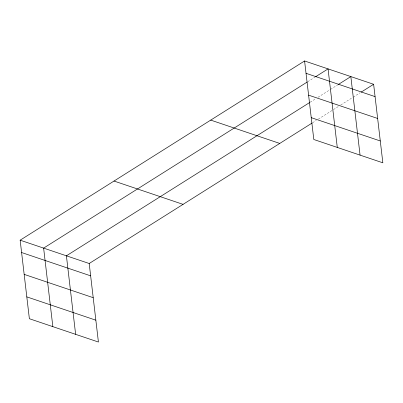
<?xml version="1.0" encoding="UTF-8"?>
<svg xmlns="http://www.w3.org/2000/svg" width="403" height="403" viewBox="0 0 403 403"><rect width="100%" height="100%" fill="white"/><g stroke="black" fill="none" stroke-linecap="round" stroke-linejoin="round"><path stroke-width="0.3" stroke-dasharray="2.02 1.51" d="M307.721 81.708L315.02 77.109M310.169 102.216L315.902 98.604M317.987 97.289L329.981 89.733M330.505 89.406L337.805 84.806M312.612 122.729L316.264 120.426M318.35 119.112L332.954 109.913M333.472 109.586L338.686 106.296M340.772 104.982L352.766 97.425M353.29 97.098L360.065 92.826"/><path stroke-width="0.6" d="M312.093 123.056L89.194 263.502L98.418 342.031L29.374 318.718L20.15 240.188L304.582 60.969L373.626 84.282L382.85 162.812L313.806 139.498L304.582 60.969M307.197 82.041L43.625 248.112L52.848 326.642M315.544 76.782L328.057 68.898L337.281 147.427M309.645 102.548L66.409 255.809L75.633 334.339M338.324 84.474L350.842 76.59L360.065 155.12M361.108 92.171L373.626 84.282M306.033 73.311L375.077 96.624M308.597 95.153L377.641 118.467M311.242 117.656L380.286 140.969M210.719 120.109L279.763 143.428M114.014 181.043L183.058 204.361M20.15 240.188L89.194 263.502M21.601 252.53L90.645 275.843M24.165 274.367L93.209 297.686M26.81 296.875L95.854 320.189"/></g></svg>
